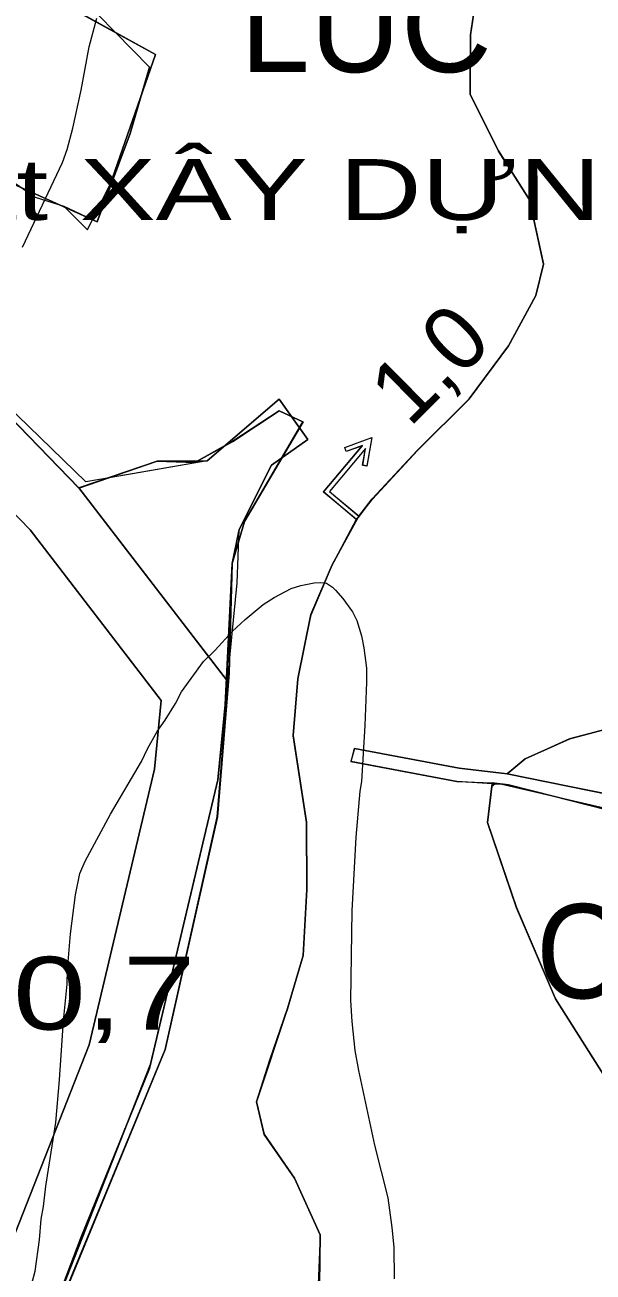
# Model space of a CAD drawing. Header units: metres. Extents: x 533049 to 537618, y 1849954 to 1852676.
# Drawn here: x 534052.1 to 534184.9, y 1850735.4 to 1851026.8 of the extents above; entities that cross this region are included whole.
import ezdxf

# ---------------------------------------------------------------- set-up
doc = ezdxf.new("R2010")
doc.units = ezdxf.units.M
doc.header["$LTSCALE"] = 2
for name, color, linetype, lineweight in [('19', 7, 'Continuous', 13), ('20', 7, 'Continuous', 13), ('23', 7, 'Continuous', 13), ('47', 7, 'Continuous', 13), ('48', 7, 'Continuous', 13), ('52', 7, 'Continuous', 13), ('55', 7, 'Continuous', 13), ('57', 7, 'Continuous', 13), ('60', 7, 'Continuous', 13)]:
    doc.layers.add(name, color=color, linetype=linetype, lineweight=lineweight)

msp = doc.modelspace()

# ---------------------------------------------------------------- linework, layer by layer
at = {"linetype": 'Continuous', "lineweight": 13}
for points in [[(534157.89, 1851035.43), (534156.24, 1851024.5), (534156.17, 1851010.62), (534162.8, 1850997.31), (534170.03, 1850985.91), (534173.35, 1850970.92), (534171.51, 1850963.54), (534165.15, 1850951.76), (534155.97, 1850939.38), (534143.83, 1850927.38), (534133.32, 1850916.02), (534129.83, 1850911.53), (534127.92, 1850907.95), (534123.91, 1850900.62), (534118.98, 1850889), (534115.91, 1850874.03), (534114.81, 1850860.72), (534117.95, 1850840.5), (534118, 1850824.8), (534117.17, 1850809.37), (534113.54, 1850796.97), (534111.46, 1850790.97), (534109.37, 1850784.98), (534106.26, 1850775.16), (534108.05, 1850767.58), (534115.13, 1850757.37), (534121.15, 1850744.11), (534120.91, 1850726.72)], [(534045.24, 1850992.92), (534054.52, 1850986.56), (534061.24, 1850984.42), (534069.03, 1850980.78), (534082.63, 1851019.87), (534061.46, 1851031.53)], [(534029.74, 1850673.42), (534054.74, 1850715.92), (534060.49, 1850728.18), (534072.7, 1850757.8), (534084.9, 1850787.42), (534091, 1850814.59), (534097.1, 1850841.77), (534098.46, 1850858.57), (534100.58, 1850900.98), (534103.43, 1850910.77), (534116.3, 1850932.66), (534111.57, 1850939.36), (534094.74, 1850924.92), (534071.81, 1850920.99), (534064.72, 1850918.6), (534024.91, 1850959.64)]]:
    msp.add_lwpolyline(points, dxfattribs=at)
at = {"layer": '19'}
for points in [[(534006.43, 1850639.97), (534021.34, 1850655.12), (534029.74, 1850673.42), (534056.52, 1850720.57), (534081.49, 1850783.98), (534097.24, 1850850.42), (534099.49, 1850873.42), (534064.72, 1850918.6), (534024.91, 1850959.64), (533860.46, 1850898.6)], [(534009.44, 1850665.15), (534016.38, 1850680.26), (534042.95, 1850727.06), (534067.14, 1850788.48), (534082.41, 1850852.89), (534083.98, 1850868.97), (534053.36, 1850908.77), (534020.96, 1850942.17), (533882.16, 1850890.66)]]:
    msp.add_lwpolyline(points, close=True, dxfattribs=at)
at = {"layer": '20'}
for points in [[(534045.24, 1850992.92), (534054.52, 1850986.56), (534061.24, 1850984.42), (534066.74, 1850978.92), (534073.24, 1850991.92), (534076.74, 1851001.42), (534081.24, 1851016.92), (534061.24, 1851037.42), (534062.74, 1851051.92), (534062.74, 1851063.92), (534063.74, 1851088.42), (534069.24, 1851101.92), (534088.62, 1851092.99), (534096.74, 1851090.42), (534108.24, 1851079.92), (534115.24, 1851093.42), (534116.24, 1851106.92), (534122.24, 1851125.92), (534141.19, 1851200.84)], [(534029.74, 1850673.42), (534054.74, 1850715.92), (534065.24, 1850743.42), (534081.24, 1850782.92), (534097.24, 1850850.42), (534101.74, 1850896.42), (534102.24, 1850908.92), (534109.74, 1850923.92), (534118.24, 1850929.92), (534111.57, 1850939.36), (534094.74, 1850924.92), (534077.24, 1850921.92), (534066.37, 1850920.05), (534026.24, 1850958.92)]]:
    msp.add_lwpolyline(points, dxfattribs=at)
at = {"layer": '23'}
msp.add_lwpolyline([(533882.16, 1850890.66), (534020.96, 1850942.17), (534053.36, 1850908.77), (534083.98, 1850868.97), (534082.41, 1850852.89), (534067.14, 1850788.48), (534042.95, 1850727.06), (534016.38, 1850680.26), (534009.44, 1850665.15)], close=True, dxfattribs=at)
msp.add_lwpolyline([(533882.16, 1850890.66), (534020.96, 1850942.17), (534053.36, 1850908.77), (534083.98, 1850868.97), (534082.41, 1850852.89), (534067.14, 1850788.48), (534042.95, 1850727.06), (534016.38, 1850680.26), (534009.44, 1850665.15)], close=True, dxfattribs=at)
at = {"layer": '47'}
for points in [[(534120.94, 1850726.67), (534121.17, 1850744.08), (534115.16, 1850757.32), (534108.08, 1850767.53), (534106.28, 1850775.15), (534109.39, 1850784.95), (534113.56, 1850796.94), (534117.19, 1850809.34), (534118.02, 1850824.77), (534117.98, 1850840.45), (534114.83, 1850860.69), (534115.94, 1850873.98), (534119, 1850888.97), (534123.94, 1850900.57), (534129.92, 1850911.58), (534129.6, 1850911.2), (534121.93, 1850917.62), (534131.01, 1850928.46), (534127.23, 1850927.08), (534126.89, 1850928.02), (534133.22, 1850930.34), (534132.05, 1850923.7), (534131.07, 1850923.87), (534131.75, 1850927.79), (534123.34, 1850917.74), (534130.22, 1850911.97), (534133.34, 1850915.99), (534143.86, 1850927.33), (534155.99, 1850939.35), (534165.17, 1850951.73), (534171.53, 1850963.51), (534173.38, 1850970.86), (534170.05, 1850985.88), (534162.82, 1850997.28), (534156.2, 1851010.57), (534156.27, 1851024.45), (534157.91, 1851035.4)], [(534061.48, 1851031.5), (534082.65, 1851019.84), (534069.05, 1850980.75), (534043.53, 1850992.19)], [(534024.93, 1850959.61), (534064.74, 1850918.57), (534083.03, 1850924.82), (534091.86, 1850924.5), (534100.76, 1850929.47), (534111.54, 1850936.6), (534117.13, 1850934.01), (534103.45, 1850910.74), (534100.6, 1850900.95), (534099.84, 1850875.35), (534097.12, 1850841.74), (534084.92, 1850787.39), (534060.51, 1850728.15), (534035.59, 1850680.48)]]:
    msp.add_lwpolyline(points, dxfattribs=at)
at = {"layer": '48'}
for points in [[(534043.51, 1850992.22), (534069.03, 1850980.78), (534076.74, 1851001.42), (534081.24, 1851016.92), (534061.24, 1851037.42), (534062.74, 1851051.92), (534062.74, 1851063.92), (534063.74, 1851088.42), (534069.24, 1851101.92), (534088.62, 1851092.99), (534096.74, 1851090.42), (534108.24, 1851079.92), (534115.24, 1851093.42), (534116.24, 1851106.92), (534122.24, 1851125.92), (534141.2, 1851200.82), (534150.83, 1851194.41), (534154.48, 1851190.11), (534145.1, 1851210.14), (534134.14, 1851229.36), (534078.89, 1851317.77), (534063.38, 1851340.18), (534045.85, 1851361.06)], [(534157.89, 1851035.43), (534156.24, 1851024.5), (534156.18, 1851010.59), (534162.79, 1850997.33), (534170.03, 1850985.91), (534173.35, 1850970.92), (534171.5, 1850963.56), (534165.15, 1850951.76), (534155.96, 1850939.4), (534143.83, 1850927.38), (534133.31, 1850916.04), (534130.21, 1850912.01), (534129.58, 1850911.23), (534123.92, 1850900.6), (534118.97, 1850889.02), (534115.91, 1850874.03), (534114.81, 1850860.72), (534117.96, 1850840.48), (534117.99, 1850824.82), (534117.17, 1850809.37), (534113.53, 1850796.99), (534106.25, 1850775.2), (534108.06, 1850767.56), (534115.13, 1850757.37), (534121.14, 1850744.13), (534120.39, 1850724.79)], [(534048.85, 1850705.9), (534056.52, 1850720.57), (534065.24, 1850743.42), (534081.24, 1850782.92), (534097.24, 1850850.42), (534098.91, 1850867.44), (534100.58, 1850900.98), (534102.24, 1850908.92), (534109.74, 1850923.92), (534118.24, 1850929.92), (534111.57, 1850939.36), (534094.74, 1850924.92), (534083.01, 1850924.85), (534064.72, 1850918.6), (534024.91, 1850959.64)], [(534190.27, 1850776.97), (534176.1, 1850799.27), (534166.99, 1850820.54), (534160.25, 1850840.42), (534161.33, 1850849.47), (534153.1, 1850850.04), (534128.4, 1850854.63), (534129.15, 1850857.7), (534153.62, 1850853.12), (534164.8, 1850851.83), (534169.02, 1850855.29), (534179.47, 1850860.03), (534194.7, 1850864.05)]]:
    msp.add_lwpolyline(points, dxfattribs=at)
for points in [[(534006.43, 1850639.97), (534021.34, 1850655.12), (534029.74, 1850673.42), (534056.52, 1850720.57), (534081.49, 1850783.98), (534097.24, 1850850.42), (534099.49, 1850873.42), (534064.72, 1850918.6), (534024.91, 1850959.64), (533860.46, 1850898.6)], [(534099.22, 1850873.77), (534100.58, 1850900.98), (534102.24, 1850908.92), (534109.74, 1850923.92), (534118.24, 1850929.92), (534111.57, 1850939.36), (534094.74, 1850924.92), (534083.01, 1850924.85), (534064.72, 1850918.6)], [(534075.2, 1850768), (534081.24, 1850782.92), (534081.49, 1850783.98)]]:
    msp.add_lwpolyline(points, close=True, dxfattribs=at)
at = {"layer": '52'}
for points in [[(534243.33, 1850837.84), (534247.06, 1850845.85), (534260.76, 1850866.06), (534242.9, 1850867.78), (534220.96, 1850867.12), (534201.07, 1850865.75), (534179.48, 1850860.01), (534169.02, 1850855.29), (534164.8, 1850851.83), (534164.81, 1850851.81), (534198.59, 1850844.92), (534228.59, 1850839.92)], [(534206.77, 1850759.38), (534241.52, 1850833.97), (534207.51, 1850839.55), (534203.65, 1850840.09), (534192.2, 1850842.36), (534165.17, 1850849.22), (534161.36, 1850849.67), (534160.24, 1850840.45), (534166.99, 1850820.54), (534176.11, 1850799.25), (534190.27, 1850776.97)]]:
    msp.add_lwpolyline(points, close=True, dxfattribs=at)
at = {"layer": '55'}
msp.add_lwpolyline([(533860.46, 1850898.6), (534024.91, 1850959.64), (534064.72, 1850918.6), (534099.49, 1850873.42), (534097.24, 1850850.42), (534081.49, 1850783.98), (534056.52, 1850720.57), (534029.74, 1850673.42), (534021.34, 1850655.12), (534006.43, 1850639.97)], close=True, dxfattribs=at)
at = {"layer": '57'}
for points in [[(534045.24, 1850992.92), (534054.52, 1850986.56), (534061.24, 1850984.42), (534066.74, 1850978.92), (534073.24, 1850991.92), (534076.74, 1851001.42), (534081.24, 1851016.92), (534061.24, 1851037.42), (534062.74, 1851051.92), (534062.74, 1851063.92), (534063.74, 1851088.42), (534069.24, 1851101.92), (534088.62, 1851092.99), (534096.74, 1851090.42), (534108.24, 1851079.92), (534115.24, 1851093.42), (534116.24, 1851106.92), (534122.24, 1851125.92), (534141.19, 1851200.84)], [(534120.92, 1850726.7), (534121.15, 1850744.11), (534115.14, 1850757.35), (534108.06, 1850767.56), (534106.26, 1850775.18), (534109.37, 1850784.98), (534113.54, 1850796.97), (534117.17, 1850809.37), (534118, 1850824.8), (534117.96, 1850840.48), (534114.81, 1850860.72), (534115.92, 1850874.01), (534118.98, 1850889), (534123.92, 1850900.6), (534129.9, 1850911.61), (534129.58, 1850911.23), (534121.91, 1850917.65), (534130.99, 1850928.49), (534127.21, 1850927.11), (534126.87, 1850928.05), (534133.2, 1850930.37), (534132.03, 1850923.73), (534131.05, 1850923.9), (534131.73, 1850927.82), (534123.32, 1850917.77), (534130.2, 1850912), (534133.32, 1850916.02), (534143.84, 1850927.36), (534155.97, 1850939.38), (534165.15, 1850951.76), (534171.51, 1850963.54), (534173.36, 1850970.89), (534170.03, 1850985.91), (534162.8, 1850997.31), (534156.18, 1851010.6), (534156.25, 1851024.48), (534157.89, 1851035.43)], [(534120.92, 1850726.7), (534121.15, 1850744.11), (534115.14, 1850757.35), (534108.06, 1850767.56), (534106.26, 1850775.18), (534109.37, 1850784.98), (534113.54, 1850796.97), (534117.17, 1850809.37), (534118, 1850824.8), (534117.96, 1850840.48), (534114.81, 1850860.72), (534115.92, 1850874.01), (534118.98, 1850889), (534123.92, 1850900.6), (534129.9, 1850911.61), (534129.58, 1850911.23), (534121.91, 1850917.65), (534130.99, 1850928.49), (534127.21, 1850927.11), (534126.87, 1850928.05), (534133.2, 1850930.37), (534132.03, 1850923.73), (534131.05, 1850923.9), (534131.73, 1850927.82), (534123.32, 1850917.77), (534130.2, 1850912), (534133.32, 1850916.02), (534143.84, 1850927.36), (534155.97, 1850939.38), (534165.15, 1850951.76), (534171.51, 1850963.54), (534173.36, 1850970.89), (534170.03, 1850985.91), (534162.8, 1850997.31), (534156.18, 1851010.6), (534156.25, 1851024.48), (534157.89, 1851035.43)], [(534157.89, 1851035.43), (534156.25, 1851024.48), (534156.18, 1851010.6), (534162.8, 1850997.31), (534170.03, 1850985.91), (534173.36, 1850970.89), (534171.51, 1850963.54), (534165.15, 1850951.76), (534155.97, 1850939.38), (534143.84, 1850927.36), (534133.32, 1850916.02), (534129.9, 1850911.61), (534123.92, 1850900.6), (534118.98, 1850889), (534115.92, 1850874.01), (534114.81, 1850860.72), (534117.96, 1850840.48), (534118, 1850824.8), (534117.17, 1850809.37), (534113.54, 1850796.97), (534109.37, 1850784.98), (534106.26, 1850775.18), (534108.06, 1850767.56), (534115.14, 1850757.35), (534121.15, 1850744.11), (534120.92, 1850726.7)], [(534120.92, 1850726.7), (534121.15, 1850744.11), (534115.14, 1850757.35), (534108.06, 1850767.56), (534106.26, 1850775.18), (534109.37, 1850784.98), (534113.54, 1850796.97), (534117.17, 1850809.37), (534118, 1850824.8), (534117.96, 1850840.48), (534114.81, 1850860.72), (534115.92, 1850874.01), (534118.98, 1850889), (534123.92, 1850900.6), (534129.9, 1850911.61), (534129.58, 1850911.23), (534121.91, 1850917.65), (534130.99, 1850928.49), (534127.21, 1850927.11), (534126.87, 1850928.05), (534133.2, 1850930.37), (534132.03, 1850923.73), (534131.05, 1850923.9), (534131.73, 1850927.82), (534123.32, 1850917.77), (534130.2, 1850912), (534133.32, 1850916.02), (534143.84, 1850927.36), (534155.97, 1850939.38), (534165.15, 1850951.76), (534171.51, 1850963.54), (534173.36, 1850970.89), (534170.03, 1850985.91), (534162.8, 1850997.31), (534156.18, 1851010.6), (534156.25, 1851024.48), (534157.89, 1851035.43)], [(534120.92, 1850726.7), (534121.15, 1850744.11), (534115.14, 1850757.35), (534108.06, 1850767.56), (534106.26, 1850775.18), (534109.37, 1850784.98), (534113.54, 1850796.97), (534117.17, 1850809.37), (534118, 1850824.8), (534117.96, 1850840.48), (534114.81, 1850860.72), (534115.92, 1850874.01), (534118.98, 1850889), (534123.92, 1850900.6), (534129.9, 1850911.61), (534129.58, 1850911.23), (534121.91, 1850917.65), (534130.99, 1850928.49), (534127.21, 1850927.11), (534126.87, 1850928.05), (534133.2, 1850930.37), (534132.03, 1850923.73), (534131.05, 1850923.9), (534131.73, 1850927.82), (534123.32, 1850917.77), (534130.2, 1850912), (534133.32, 1850916.02), (534143.84, 1850927.36), (534155.97, 1850939.38), (534165.15, 1850951.76), (534171.51, 1850963.54), (534173.36, 1850970.89), (534170.03, 1850985.91), (534162.8, 1850997.31), (534156.18, 1851010.6), (534156.25, 1851024.48), (534157.89, 1851035.43)], [(534157.89, 1851035.43), (534156.25, 1851024.48), (534156.18, 1851010.6), (534162.8, 1850997.31), (534170.03, 1850985.91), (534173.36, 1850970.89), (534171.51, 1850963.54), (534165.15, 1850951.76), (534155.97, 1850939.38), (534143.84, 1850927.36), (534133.32, 1850916.02), (534129.9, 1850911.61), (534123.92, 1850900.6), (534118.98, 1850889), (534115.92, 1850874.01), (534114.81, 1850860.72), (534117.96, 1850840.48), (534118, 1850824.8), (534117.17, 1850809.37), (534113.54, 1850796.97), (534109.37, 1850784.98), (534106.26, 1850775.18), (534108.06, 1850767.56), (534115.14, 1850757.35), (534121.15, 1850744.11), (534120.92, 1850726.7)], [(534157.89, 1851035.43), (534156.25, 1851024.48), (534156.18, 1851010.6), (534162.8, 1850997.31), (534170.03, 1850985.91), (534173.36, 1850970.89), (534171.51, 1850963.54), (534165.15, 1850951.76), (534155.97, 1850939.38), (534143.84, 1850927.36), (534133.32, 1850916.02), (534130.2, 1850912), (534130.22, 1850911.99), (534129.9, 1850911.61), (534123.92, 1850900.6), (534118.98, 1850889), (534115.92, 1850874.01)], [(534157.89, 1851035.43), (534156.25, 1851024.48), (534156.18, 1851010.6), (534162.8, 1850997.31), (534170.03, 1850985.91), (534173.36, 1850970.89), (534171.51, 1850963.54), (534165.15, 1850951.76), (534155.97, 1850939.38), (534143.84, 1850927.36), (534133.32, 1850916.02), (534130.2, 1850912), (534130.22, 1850911.99), (534129.9, 1850911.61), (534123.92, 1850900.6), (534118.98, 1850889), (534115.92, 1850874.01)], [(534157.88, 1851035.45), (534156.24, 1851024.5), (534156.17, 1851010.62), (534162.79, 1850997.33), (534170.02, 1850985.93), (534173.35, 1850970.91)], [(534043.51, 1850992.22), (534069.03, 1850980.78), (534082.63, 1851019.87), (534061.46, 1851031.53)], [(534061.46, 1851031.53), (534082.63, 1851019.87), (534069.03, 1850980.78), (534043.51, 1850992.22)], [(534061.46, 1851031.53), (534082.63, 1851019.87), (534069.03, 1850980.78), (534043.51, 1850992.22)], [(534043.51, 1850992.22), (534069.03, 1850980.78), (534082.63, 1851019.87), (534061.46, 1851031.53)], [(534061.46, 1851031.53), (534082.63, 1851019.87), (534069.03, 1850980.78), (534043.51, 1850992.22)], [(534061.46, 1851031.53), (534082.63, 1851019.87), (534069.03, 1850980.78), (534043.51, 1850992.22)], [(534051.54, 1850974.82), (534060.95, 1850994.64), (534062.01, 1850997.66), (534063.31, 1851002.63), (534065.32, 1851011.54), (534067.17, 1851021.64), (534068.97, 1851028.36)], [(534173.35, 1850970.91), (534171.5, 1850963.56), (534165.14, 1850951.78), (534155.96, 1850939.4), (534143.83, 1850927.38), (534133.31, 1850916.04), (534130.19, 1850912.02), (534130.21, 1850912.01), (534129.89, 1850911.63), (534123.91, 1850900.62), (534118.97, 1850889.02), (534115.91, 1850874.03), (534114.8, 1850860.74), (534117.95, 1850840.5), (534117.99, 1850824.82), (534117.16, 1850809.39), (534113.53, 1850796.99), (534109.36, 1850785), (534106.25, 1850775.2), (534108.05, 1850767.58), (534115.13, 1850757.37), (534121.14, 1850744.13), (534120.91, 1850726.72)], [(534035.57, 1850680.51), (534060.49, 1850728.18), (534084.9, 1850787.42), (534097.1, 1850841.77), (534099.82, 1850875.38), (534100.58, 1850900.98), (534103.43, 1850910.77), (534117.11, 1850934.04), (534111.52, 1850936.63), (534100.74, 1850929.5), (534091.84, 1850924.53), (534083.01, 1850924.85), (534064.72, 1850918.6), (534024.91, 1850959.64)], [(534024.91, 1850959.64), (534064.72, 1850918.6), (534083.01, 1850924.85), (534091.84, 1850924.53), (534100.74, 1850929.5), (534111.52, 1850936.63), (534117.11, 1850934.04), (534103.43, 1850910.77), (534100.58, 1850900.98), (534099.82, 1850875.38), (534097.1, 1850841.77), (534084.9, 1850787.42), (534060.49, 1850728.18), (534035.57, 1850680.51)], [(534024.91, 1850959.64), (534064.72, 1850918.6), (534083.01, 1850924.85), (534091.84, 1850924.53), (534100.74, 1850929.5), (534111.52, 1850936.63), (534117.11, 1850934.04), (534103.43, 1850910.77), (534100.58, 1850900.98), (534099.82, 1850875.38), (534097.1, 1850841.77), (534084.9, 1850787.42), (534060.49, 1850728.18), (534035.57, 1850680.51)], [(534035.57, 1850680.51), (534060.49, 1850728.18), (534084.9, 1850787.42), (534097.1, 1850841.77), (534099.82, 1850875.38), (534100.58, 1850900.98), (534103.43, 1850910.77), (534117.11, 1850934.04), (534111.52, 1850936.63), (534100.74, 1850929.5), (534091.84, 1850924.53), (534083.01, 1850924.85), (534064.72, 1850918.6), (534024.91, 1850959.64)], [(534024.91, 1850959.64), (534064.72, 1850918.6), (534083.01, 1850924.85), (534091.84, 1850924.53), (534100.74, 1850929.5), (534111.52, 1850936.63), (534117.11, 1850934.04), (534103.43, 1850910.77), (534100.58, 1850900.98), (534099.82, 1850875.38), (534097.1, 1850841.77), (534084.9, 1850787.42), (534060.49, 1850728.18), (534035.57, 1850680.51)], [(534024.91, 1850959.64), (534064.72, 1850918.6), (534083.01, 1850924.85), (534091.84, 1850924.53), (534100.74, 1850929.5), (534111.52, 1850936.63), (534117.11, 1850934.04), (534103.43, 1850910.77), (534100.58, 1850900.98), (534099.82, 1850875.38), (534097.1, 1850841.77), (534084.9, 1850787.42), (534060.49, 1850728.18), (534035.57, 1850680.51)], [(534029.74, 1850673.42), (534054.74, 1850715.92), (534065.24, 1850743.42), (534081.24, 1850782.92), (534097.24, 1850850.42), (534101.74, 1850896.42), (534102.24, 1850908.92), (534109.74, 1850923.92), (534118.24, 1850929.92), (534111.57, 1850939.36), (534094.74, 1850924.92), (534077.24, 1850921.92), (534066.37, 1850920.05), (534026.24, 1850958.92)], [(534052.58, 1850728.35), (534054.56, 1850735.57), (534055.56, 1850742.91), (534055.91, 1850747.76), (534056.5, 1850750.72), (534056.99, 1850755.47), (534059.33, 1850770.32), (534060.24, 1850780.29), (534061.15, 1850794.11), (534062, 1850802.64), (534062.06, 1850806.01), (534062.81, 1850814.4), (534063.94, 1850823.56), (534065, 1850828.5), (534066.2, 1850831.42), (534072.15, 1850842.39), (534079.38, 1850854.72), (534080.81, 1850857.66), (534083.07, 1850861.68), (534084.91, 1850864.31), (534087.3, 1850868.22), (534088.76, 1850870.93), (534093.88, 1850878.06), (534096.56, 1850880.68), (534100.58, 1850885.04), (534103.59, 1850887.82), (534107.84, 1850891.36), (534110.4, 1850893.01), (534114.35, 1850895.07), (534116.65, 1850895.84), (534119.7, 1850896.46), (534121.26, 1850896.54), (534122.6, 1850896.34), (534124.04, 1850895.44), (534124.73, 1850894.69), (534126.42, 1850892.74), (534128.73, 1850889.66), (534129.71, 1850887.62), (534130.76, 1850884.02), (534131.36, 1850881.21), (534131.95, 1850876.48), (534132, 1850873.24), (534131.59, 1850863.09), (534130.83, 1850850), (534130.39, 1850847.79), (534129.47, 1850836.97), (534128.5, 1850819.77), (534128.25, 1850798.82), (534128.51, 1850793.92), (534129.23, 1850787.16), (534130.07, 1850782.46), (534133.82, 1850765.01), (534136.92, 1850752.78), (534137.92, 1850745.81), (534138.38, 1850741.18), (534138.46, 1850733.85)], [(534115.92, 1850874.01), (534114.81, 1850860.72), (534117.96, 1850840.48), (534118, 1850824.8), (534117.17, 1850809.37), (534113.54, 1850796.97), (534109.37, 1850784.98), (534106.26, 1850775.18), (534108.06, 1850767.56), (534115.14, 1850757.35), (534121.15, 1850744.11), (534120.92, 1850726.7)], [(534115.92, 1850874.01), (534114.81, 1850860.72), (534117.96, 1850840.48), (534118, 1850824.8), (534117.17, 1850809.37), (534113.54, 1850796.97), (534109.37, 1850784.98), (534106.26, 1850775.18), (534108.06, 1850767.56), (534115.14, 1850757.35), (534121.15, 1850744.11), (534120.92, 1850726.7)], [(534190.26, 1850776.99), (534176.1, 1850799.27), (534166.99, 1850820.54), (534160.24, 1850840.45), (534161.25, 1850848.89), (534161.93, 1850849.45), (534153.1, 1850850.04), (534128.39, 1850854.65), (534129.14, 1850857.72), (534153.61, 1850853.14), (534164.8, 1850851.83), (534169.01, 1850855.31), (534179.47, 1850860.03), (534201.06, 1850865.77)], [(534190.27, 1850776.97), (534176.11, 1850799.25), (534167, 1850820.52), (534160.25, 1850840.43), (534161.26, 1850848.87), (534161.94, 1850849.43), (534153.11, 1850850.02), (534128.4, 1850854.63), (534129.15, 1850857.7), (534153.62, 1850853.12), (534164.81, 1850851.81), (534169.02, 1850855.29), (534179.48, 1850860.01), (534201.07, 1850865.75)], [(534190.27, 1850776.97), (534176.11, 1850799.25), (534167, 1850820.52), (534160.25, 1850840.43), (534161.26, 1850848.87), (534161.94, 1850849.43), (534153.11, 1850850.02), (534128.4, 1850854.63), (534129.15, 1850857.7), (534153.62, 1850853.12), (534164.81, 1850851.81), (534169.02, 1850855.29), (534179.48, 1850860.01), (534201.07, 1850865.75)], [(534198.59, 1850844.92), (534164.8, 1850851.83), (534153.62, 1850853.12), (534129.15, 1850857.7), (534128.34, 1850854.65), (534153.1, 1850850.04), (534161.36, 1850849.67), (534165.17, 1850849.22), (534175.05, 1850846.7), (534192.2, 1850842.36)]]:
    msp.add_lwpolyline(points, dxfattribs=at)
msp.add_lwpolyline([(534190.27, 1850776.97), (534205.73, 1850760.35), (534208.52, 1850757.5), (534218.31, 1850765.31), (534226.37, 1850771.61), (534232.13, 1850777.83), (534234.26, 1850781.7), (534237.98, 1850790.3), (534243.35, 1850833.67), (534227.43, 1850836.28), (534211.37, 1850839.02), (534203.65, 1850840.09), (534192.2, 1850842.36), (534184.93, 1850844.18), (534165.17, 1850849.22), (534161.94, 1850849.43), (534161.26, 1850848.87), (534160.25, 1850840.43), (534167, 1850820.52), (534176.11, 1850799.25)], close=True, dxfattribs=at)
msp.add_lwpolyline([(534190.27, 1850776.97), (534205.73, 1850760.35), (534208.52, 1850757.5), (534218.31, 1850765.31), (534226.37, 1850771.61), (534232.13, 1850777.83), (534234.26, 1850781.7), (534237.98, 1850790.3), (534243.35, 1850833.67), (534227.43, 1850836.28), (534211.37, 1850839.02), (534203.65, 1850840.09), (534192.2, 1850842.36), (534184.93, 1850844.18), (534165.17, 1850849.22), (534161.94, 1850849.43), (534161.26, 1850848.87), (534160.25, 1850840.43), (534167, 1850820.52), (534176.11, 1850799.25)], close=True, dxfattribs=at)
at = {"layer": '60'}
for points in [[(534061.24, 1851037.42), (534081.24, 1851016.92), (534076.74, 1851001.42), (534069.03, 1850980.78), (534043.51, 1850992.22)], [(534157.89, 1851035.43), (534156.24, 1851024.5), (534156.18, 1851010.59), (534162.79, 1850997.33), (534170.03, 1850985.91), (534173.35, 1850970.92), (534171.5, 1850963.56), (534165.15, 1850951.76), (534155.96, 1850939.4), (534143.83, 1850927.38), (534133.31, 1850916.04), (534130.21, 1850912.01), (534129.58, 1850911.23), (534123.92, 1850900.6), (534118.97, 1850889.02), (534115.91, 1850874.03), (534114.81, 1850860.72), (534117.96, 1850840.48), (534117.99, 1850824.82), (534117.17, 1850809.37), (534113.53, 1850796.99), (534106.25, 1850775.2), (534108.06, 1850767.56), (534115.13, 1850757.37), (534121.14, 1850744.13), (534120.39, 1850724.79)], [(534024.91, 1850959.64), (534064.72, 1850918.6), (534083.01, 1850924.85), (534094.74, 1850924.92), (534111.57, 1850939.36), (534118.24, 1850929.92), (534109.74, 1850923.92), (534102.24, 1850908.92), (534100.58, 1850900.98), (534098.91, 1850867.44), (534097.24, 1850850.42), (534081.24, 1850782.92), (534065.24, 1850743.42), (534056.52, 1850720.57), (534048.85, 1850705.9)], [(534190.27, 1850776.97), (534176.1, 1850799.27), (534166.99, 1850820.54), (534160.25, 1850840.42), (534161.33, 1850849.47), (534153.1, 1850850.04), (534128.4, 1850854.63), (534129.15, 1850857.7), (534153.62, 1850853.12), (534164.8, 1850851.83), (534169.02, 1850855.29), (534179.47, 1850860.03), (534194.7, 1850864.05)], [(534164.8, 1850851.83), (534197.82, 1850845.28), (534243.12, 1850837.38)], [(534161.33, 1850849.47), (534163.28, 1850849.45), (534200.62, 1850840.84), (534241.49, 1850833.88)]]:
    msp.add_lwpolyline(points, dxfattribs=at)

# ---------------------------------------------------------------- texts
at = {"layer": '57'}
msp.add_text('LUC', height=22, dxfattribs=at).set_placement((534102.39, 1851015.75))
msp.add_text('1,0', height=15, rotation=44.739, dxfattribs=at).set_placement((534142, 1850932.55))
for s, height, width, p in [('ONT', 22, 0.95, (534171.69, 1850799.37)), ('600,7', 17, 1.35, (534015.2, 1850792.05))]:
    msp.add_text(s, height=height, dxfattribs=dict(at, width=width)).set_placement(p)
at = {"layer": '60', "width": 1.4}
msp.add_text('   bảng tổng hợp chỉ tiêu sử dụng đất XÂY DỰNG NHÀ ở', height=14.22, dxfattribs=at).set_placement((533621.16, 1850981.2))

doc.saveas('drawing.dxf')
